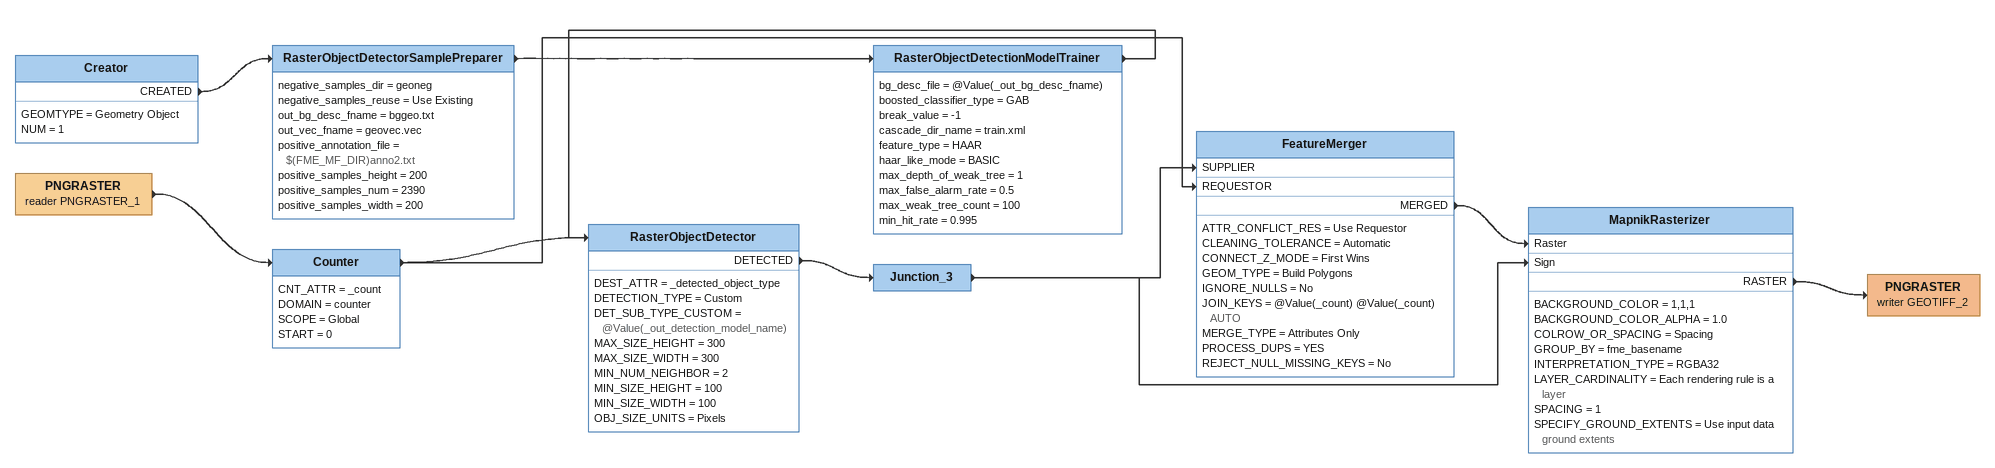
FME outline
PNGRASTER (reader PNGRASTER_1)
    -> Counter
Counter
    CNT_ATTR = _count
    DOMAIN = counter
    SCOPE = Global
    START = 0
    -> FeatureMerger [REQUESTOR]
    -> RasterObjectDetector
Creator
    GEOMTYPE = Geometry Object
    NUM = 1
    CREATED -> RasterObjectDetectorSamplePreparer
RasterObjectDetectorSamplePreparer
    negative_samples_dir = geoneg
    negative_samples_reuse = Use Existing
    out_bg_desc_fname = bggeo.txt
    out_vec_fname = geovec.vec
    positive_annotation_file = $(FME_MF_DIR)anno2.txt
    positive_samples_height = 200
    positive_samples_num = 2390
    positive_samples_width = 200
    -> RasterObjectDetectionModelTrainer
RasterObjectDetectionModelTrainer
    bg_desc_file = @Value(_out_bg_desc_fname)
    boosted_classifier_type = GAB
    break_value = -1
    cascade_dir_name = train.xml
    feature_type = HAAR
    haar_like_mode = BASIC
    max_depth_of_weak_tree = 1
    max_false_alarm_rate = 0.5
    max_weak_tree_count = 100
    min_hit_rate = 0.995
    -> RasterObjectDetector
RasterObjectDetector
    DEST_ATTR = _detected_object_type
    DETECTION_TYPE = Custom
    DET_SUB_TYPE_CUSTOM = @Value(_out_detection_model_name)
    MAX_SIZE_HEIGHT = 300
    MAX_SIZE_WIDTH = 300
    MIN_NUM_NEIGHBOR = 2
    MIN_SIZE_HEIGHT = 100
    MIN_SIZE_WIDTH = 100
    OBJ_SIZE_UNITS = Pixels
    DETECTED -> Junction_3
Junction_3
    -> MapnikRasterizer [Sign]
    -> FeatureMerger [SUPPLIER]
FeatureMerger
    ATTR_CONFLICT_RES = Use Requestor
    CLEANING_TOLERANCE = Automatic
    CONNECT_Z_MODE = First Wins
    GEOM_TYPE = Build Polygons
    IGNORE_NULLS = No
    JOIN_KEYS = @Value(_count) @Value(_count) AUTO
    MERGE_TYPE = Attributes Only
    PROCESS_DUPS = YES
    REJECT_NULL_MISSING_KEYS = No
    MERGED -> MapnikRasterizer [Raster]
MapnikRasterizer
    BACKGROUND_COLOR = 1,1,1
    BACKGROUND_COLOR_ALPHA = 1.0
    COLROW_OR_SPACING = Spacing
    GROUP_BY = fme_basename
    INTERPRETATION_TYPE = RGBA32
    LAYER_CARDINALITY = Each rendering rule is a layer
    SPACING = 1
    SPECIFY_GROUND_EXTENTS = Use input data ground extents
    RASTER -> PNGRASTER (writer GEOTIFF_2)
PNGRASTER (writer GEOTIFF_2)
